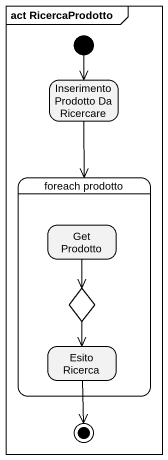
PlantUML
@startuml
mainframe act RicercaProdotto
hide empty description
state "Inserimento Prodotto Da Ricercare" as Inserimento_Prodotto_Da
state "foreach prodotto" as foreach_prodotto {
  state "Get Prodotto" as Get_Prodotto
  state choice1 <<choice>>
  state "Esito Ricerca" as Esito_Ricerca
}
state final1 <<end>>
[*] --> Inserimento_Prodotto_Da
Inserimento_Prodotto_Da --> foreach_prodotto
Get_Prodotto --> choice1
choice1 --> Esito_Ricerca
Esito_Ricerca --> final1
@enduml
